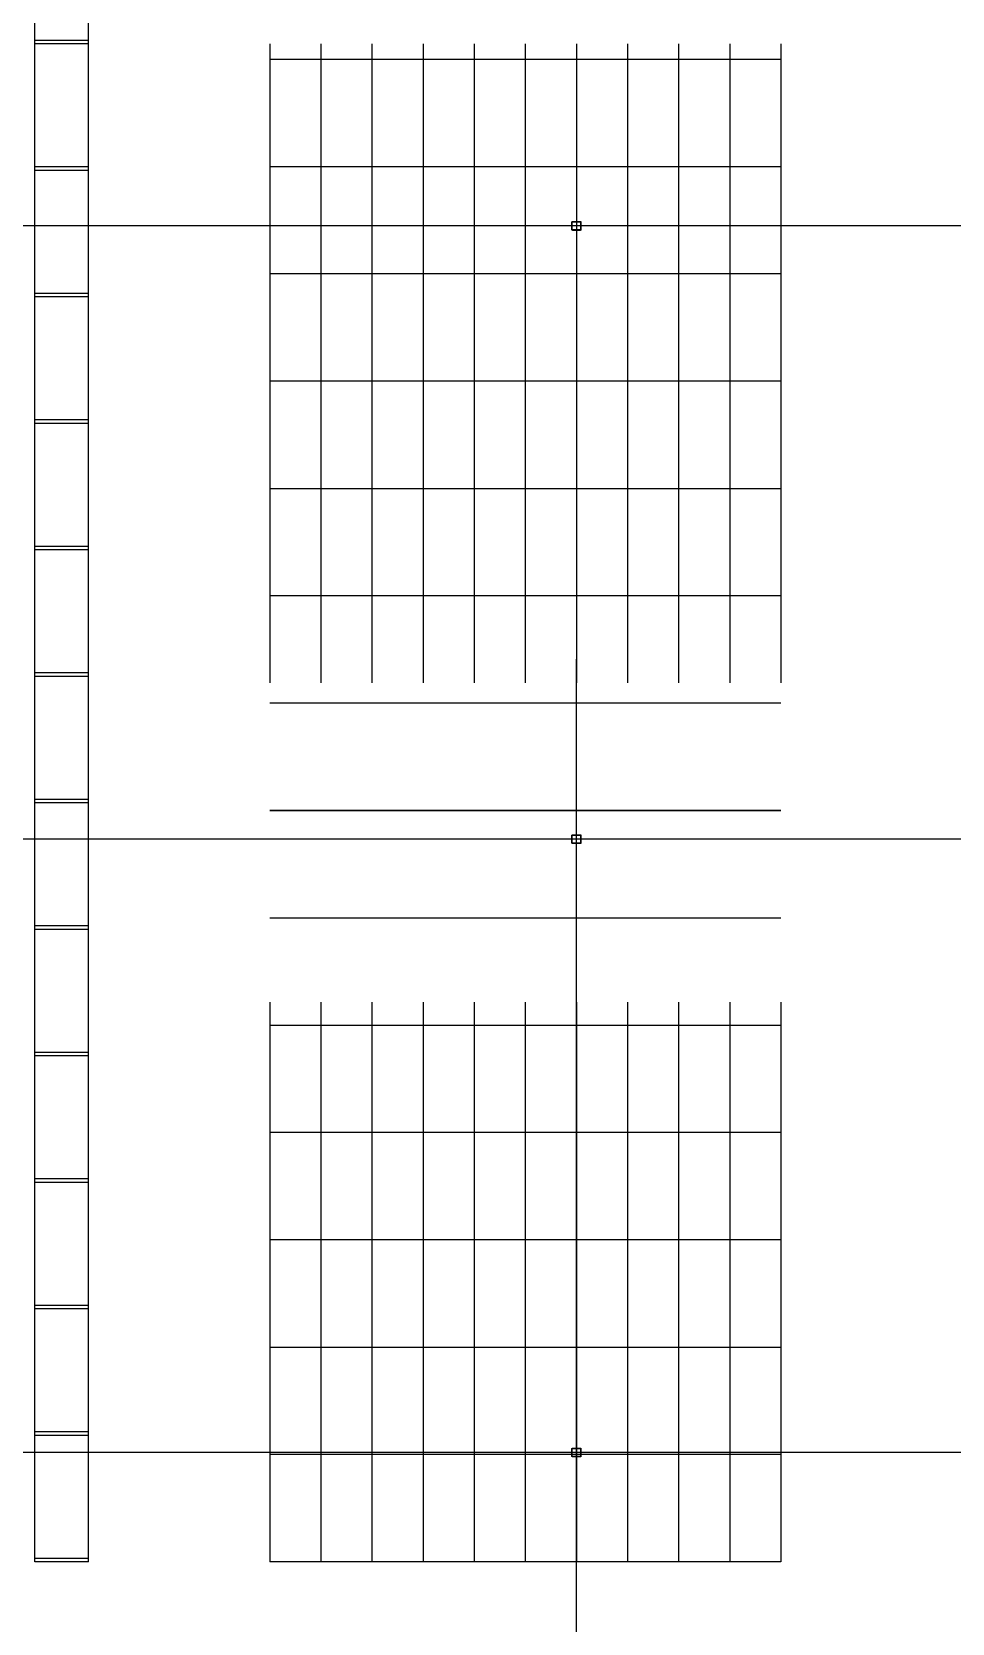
# Model space of a CAD drawing. Header units: millimetres. Extents: x 626570 to 643256, y 6233 to 11343.
# Drawn here: x 629262 to 629982, y 7873 to 9118 of the extents above; entities that cross this region are included whole.
import ezdxf

# ---------------------------------------------------------------- set-up
doc = ezdxf.new("R2010")
doc.units = ezdxf.units.MM
doc.header["$LTSCALE"] = 4000
doc.header["$MEASUREMENT"] = 0
doc.linetypes.add('DASHDOT', pattern=[1, 0.5, -0.25, 0, -0.25])
doc.linetypes.add('HIDDEN2', pattern=[0.1875, 0.125, -0.0625])
doc.layers.get('0').update_dxf_attribs({"linetype": 'CONTINUOUS'})
for name, color, linetype in [('MASTERFOUNDATION_1', 4, 'DASHDOT'), ('MASTERFOUNDATION_25', 7, 'CONTINUOUS'), ('RACK', 170, 'CONTINUOUS'), ('STRIPING', 4, 'CONTINUOUS')]:
    doc.layers.add(name, color=color, linetype=linetype)
doc.styles.get("Standard").update_dxf_attribs({"font": 'simplex.shx'})

# ---------------------------------------------------------------- blocks, each defined once
blk = doc.blocks.new('R96X42')
for p, q in [((0, 0), (0, 42)), ((0, 42), (3, 42)), ((3, 42), (3, 0)), ((3, 42), (99, 42)), ((3, 42), (3, 0)), ((99, 0), (99, 42)), ((99, 0), (99, 42)), ((99, 42), (102, 42)), ((102, 42), (102, 0)), ((0, 0), (3, 0)), ((3, 0), (99, 0)), ((99, 0), (102, 0))]:
    blk.add_line(p, q)
at = {"width": 0.9, "flags": 1}
blk.add_attdef('RACK_TYPE', (18.2, 8.9), '', height=2, dxfattribs=at)

msp = doc.modelspace()

# ---------------------------------------------------------------- linework, layer by layer
at = {"layer": 'MASTERFOUNDATION_1', "linetype": 'DASHDOT'}
for p, q in [((629687.8, 6627.5), (629687.8, 11123.2)), ((643023.9, 8966.6), (626796.6, 8966.6)), ((643023.9, 8486.6), (626795.2, 8486.6)), ((643023.9, 8006.6), (626795.2, 8006.6))]:
    msp.add_line(p, q, dxfattribs=at)
at = {"layer": 'MASTERFOUNDATION_25', "linetype": 'Continuous', "flags": 128}
for points in [[(629684.9, 8970.1), (629690.7, 8970.1), (629690.7, 8970.1), (629690.7, 8970.1), (629690.7, 8970.1), (629690.8, 8970.1), (629690.8, 8970.1), (629690.8, 8970.1), (629690.8, 8970.1), (629690.8, 8970.1), (629690.9, 8970.1), (629690.9, 8970.1), (629690.9, 8970.1), (629690.9, 8970.1), (629691, 8970), (629691, 8970), (629691, 8970), (629691, 8970), (629691, 8970), (629691, 8970), (629691.1, 8970), (629691.1, 8970), (629691.1, 8969.9), (629691.1, 8969.9), (629691.1, 8969.9), (629691.1, 8969.9), (629691.2, 8969.9), (629691.2, 8969.9), (629691.2, 8969.9), (629691.2, 8969.8), (629691.2, 8969.8), (629691.2, 8969.8), (629691.2, 8969.8), (629691.2, 8969.8), (629691.2, 8969.7), (629691.3, 8969.7), (629691.3, 8969.7), (629691.3, 8969.7), (629691.3, 8969.7), (629691.3, 8969.6), (629691.3, 8969.6), (629691.3, 8969.6), (629691.3, 8969.6), (629691.3, 8969.6), (629691.3, 8969.5), (629691.3, 8969.5), (629691.3, 8969.5), (629691.3, 8963.7), (629691.3, 8963.7), (629691.3, 8963.7), (629691.3, 8963.7), (629691.3, 8963.6), (629691.3, 8963.6), (629691.3, 8963.6), (629691.3, 8963.6), (629691.3, 8963.6), (629691.3, 8963.5), (629691.3, 8963.5), (629691.3, 8963.5), (629691.2, 8963.5), (629691.2, 8963.5), (629691.2, 8963.4), (629691.2, 8963.4), (629691.2, 8963.4), (629691.2, 8963.4), (629691.2, 8963.4), (629691.2, 8963.3), (629691.2, 8963.3), (629691.1, 8963.3), (629691.1, 8963.3), (629691.1, 8963.3), (629691.1, 8963.3), (629691.1, 8963.3), (629691.1, 8963.2), (629691, 8963.2), (629691, 8963.2), (629691, 8963.2), (629691, 8963.2), (629691, 8963.2), (629691, 8963.2), (629690.9, 8963.2), (629690.9, 8963.2), (629690.9, 8963.1), (629690.9, 8963.1), (629690.8, 8963.1), (629690.8, 8963.1), (629690.8, 8963.1), (629690.8, 8963.1), (629690.8, 8963.1), (629690.7, 8963.1), (629690.7, 8963.1), (629690.7, 8963.1), (629690.7, 8963.1), (629684.9, 8963.1), (629684.9, 8963.1), (629684.9, 8963.1), (629684.9, 8963.1), (629684.8, 8963.1), (629684.8, 8963.1), (629684.8, 8963.1), (629684.8, 8963.1), (629684.7, 8963.1), (629684.7, 8963.1), (629684.7, 8963.1), (629684.7, 8963.2), (629684.7, 8963.2), (629684.6, 8963.2), (629684.6, 8963.2), (629684.6, 8963.2), (629684.6, 8963.2), (629684.6, 8963.2), (629684.6, 8963.2), (629684.5, 8963.2), (629684.5, 8963.3), (629684.5, 8963.3), (629684.5, 8963.3), (629684.5, 8963.3), (629684.5, 8963.3), (629684.4, 8963.3), (629684.4, 8963.3), (629684.4, 8963.4), (629684.4, 8963.4), (629684.4, 8963.4), (629684.4, 8963.4), (629684.4, 8963.4), (629684.4, 8963.5), (629684.4, 8963.5), (629684.3, 8963.5), (629684.3, 8963.5), (629684.3, 8963.5), (629684.3, 8963.6), (629684.3, 8963.6), (629684.3, 8963.6), (629684.3, 8963.6), (629684.3, 8963.6), (629684.3, 8963.7), (629684.3, 8963.7), (629684.3, 8963.7), (629684.3, 8963.7), (629684.3, 8969.5), (629684.3, 8969.5), (629684.3, 8969.5), (629684.3, 8969.6), (629684.3, 8969.6), (629684.3, 8969.6), (629684.3, 8969.6), (629684.3, 8969.6), (629684.3, 8969.7), (629684.3, 8969.7), (629684.3, 8969.7), (629684.3, 8969.7), (629684.4, 8969.7), (629684.4, 8969.8), (629684.4, 8969.8), (629684.4, 8969.8), (629684.4, 8969.8), (629684.4, 8969.8), (629684.4, 8969.9), (629684.4, 8969.9), (629684.4, 8969.9), (629684.5, 8969.9), (629684.5, 8969.9), (629684.5, 8969.9), (629684.5, 8969.9), (629684.5, 8970), (629684.5, 8970), (629684.6, 8970), (629684.6, 8970), (629684.6, 8970), (629684.6, 8970), (629684.6, 8970), (629684.6, 8970), (629684.7, 8970.1), (629684.7, 8970.1), (629684.7, 8970.1), (629684.7, 8970.1), (629684.7, 8970.1), (629684.8, 8970.1), (629684.8, 8970.1), (629684.8, 8970.1), (629684.8, 8970.1), (629684.9, 8970.1), (629684.9, 8970.1), (629684.9, 8970.1), (629684.9, 8970.1)], [(629684.9, 8969.8), (629690.7, 8969.8), (629690.7, 8969.8), (629690.7, 8969.8), (629690.7, 8969.8), (629690.7, 8969.8), (629690.7, 8969.8), (629690.7, 8969.8), (629690.8, 8969.8), (629690.8, 8969.8), (629690.8, 8969.8), (629690.8, 8969.8), (629690.8, 8969.8), (629690.8, 8969.8), (629690.8, 8969.8), (629690.8, 8969.8), (629690.8, 8969.8), (629690.8, 8969.7), (629690.9, 8969.7), (629690.9, 8969.7), (629690.9, 8969.7), (629690.9, 8969.7), (629690.9, 8969.7), (629690.9, 8969.7), (629690.9, 8969.7), (629690.9, 8969.7), (629690.9, 8969.7), (629690.9, 8969.7), (629690.9, 8969.7), (629690.9, 8969.7), (629690.9, 8969.7), (629690.9, 8969.6), (629691, 8969.6), (629691, 8969.6), (629691, 8969.6), (629691, 8969.6), (629691, 8969.6), (629691, 8969.6), (629691, 8969.6), (629691, 8969.6), (629691, 8969.6), (629691, 8969.5), (629691, 8969.5), (629691, 8969.5), (629691, 8969.5), (629691, 8969.5), (629691, 8969.5), (629691, 8963.7), (629691, 8963.7), (629691, 8963.7), (629691, 8963.7), (629691, 8963.7), (629691, 8963.7), (629691, 8963.7), (629691, 8963.7), (629691, 8963.6), (629691, 8963.6), (629691, 8963.6), (629691, 8963.6), (629691, 8963.6), (629691, 8963.6), (629691, 8963.6), (629690.9, 8963.6), (629690.9, 8963.6), (629690.9, 8963.6), (629690.9, 8963.5), (629690.9, 8963.5), (629690.9, 8963.5), (629690.9, 8963.5), (629690.9, 8963.5), (629690.9, 8963.5), (629690.9, 8963.5), (629690.9, 8963.5), (629690.9, 8963.5), (629690.9, 8963.5), (629690.9, 8963.5), (629690.8, 8963.5), (629690.8, 8963.5), (629690.8, 8963.5), (629690.8, 8963.5), (629690.8, 8963.4), (629690.8, 8963.4), (629690.8, 8963.4), (629690.8, 8963.4), (629690.8, 8963.4), (629690.8, 8963.4), (629690.7, 8963.4), (629690.7, 8963.4), (629690.7, 8963.4), (629690.7, 8963.4), (629690.7, 8963.4), (629690.7, 8963.4), (629690.7, 8963.4), (629684.9, 8963.4), (629684.9, 8963.4), (629684.9, 8963.4), (629684.9, 8963.4), (629684.9, 8963.4), (629684.9, 8963.4), (629684.9, 8963.4), (629684.8, 8963.4), (629684.8, 8963.4), (629684.8, 8963.4), (629684.8, 8963.4), (629684.8, 8963.4), (629684.8, 8963.4), (629684.8, 8963.5), (629684.8, 8963.5), (629684.8, 8963.5), (629684.8, 8963.5), (629684.7, 8963.5), (629684.7, 8963.5), (629684.7, 8963.5), (629684.7, 8963.5), (629684.7, 8963.5), (629684.7, 8963.5), (629684.7, 8963.5), (629684.7, 8963.5), (629684.7, 8963.5), (629684.7, 8963.5), (629684.7, 8963.5), (629684.7, 8963.6), (629684.7, 8963.6), (629684.7, 8963.6), (629684.6, 8963.6), (629684.6, 8963.6), (629684.6, 8963.6), (629684.6, 8963.6), (629684.6, 8963.6), (629684.6, 8963.6), (629684.6, 8963.6), (629684.6, 8963.7), (629684.6, 8963.7), (629684.6, 8963.7), (629684.6, 8963.7), (629684.6, 8963.7), (629684.6, 8963.7), (629684.6, 8963.7), (629684.6, 8963.7), (629684.6, 8969.5), (629684.6, 8969.5), (629684.6, 8969.5), (629684.6, 8969.5), (629684.6, 8969.5), (629684.6, 8969.5), (629684.6, 8969.6), (629684.6, 8969.6), (629684.6, 8969.6), (629684.6, 8969.6), (629684.6, 8969.6), (629684.6, 8969.6), (629684.6, 8969.6), (629684.6, 8969.6), (629684.6, 8969.6), (629684.7, 8969.6), (629684.7, 8969.7), (629684.7, 8969.7), (629684.7, 8969.7), (629684.7, 8969.7), (629684.7, 8969.7), (629684.7, 8969.7), (629684.7, 8969.7), (629684.7, 8969.7), (629684.7, 8969.7), (629684.7, 8969.7), (629684.7, 8969.7), (629684.7, 8969.7), (629684.7, 8969.7), (629684.8, 8969.7), (629684.8, 8969.8), (629684.8, 8969.8), (629684.8, 8969.8), (629684.8, 8969.8), (629684.8, 8969.8), (629684.8, 8969.8), (629684.8, 8969.8), (629684.8, 8969.8), (629684.8, 8969.8), (629684.9, 8969.8), (629684.9, 8969.8), (629684.9, 8969.8), (629684.9, 8969.8), (629684.9, 8969.8), (629684.9, 8969.8), (629684.9, 8969.8)], [(629684.9, 8490.1), (629690.7, 8490.1), (629690.7, 8490.1), (629690.7, 8490.1), (629690.7, 8490.1), (629690.8, 8490.1), (629690.8, 8490.1), (629690.8, 8490.1), (629690.8, 8490.1), (629690.8, 8490.1), (629690.9, 8490.1), (629690.9, 8490.1), (629690.9, 8490.1), (629690.9, 8490.1), (629691, 8490), (629691, 8490), (629691, 8490), (629691, 8490), (629691, 8490), (629691, 8490), (629691.1, 8490), (629691.1, 8490), (629691.1, 8489.9), (629691.1, 8489.9), (629691.1, 8489.9), (629691.1, 8489.9), (629691.2, 8489.9), (629691.2, 8489.9), (629691.2, 8489.9), (629691.2, 8489.8), (629691.2, 8489.8), (629691.2, 8489.8), (629691.2, 8489.8), (629691.2, 8489.8), (629691.2, 8489.7), (629691.3, 8489.7), (629691.3, 8489.7), (629691.3, 8489.7), (629691.3, 8489.7), (629691.3, 8489.6), (629691.3, 8489.6), (629691.3, 8489.6), (629691.3, 8489.6), (629691.3, 8489.6), (629691.3, 8489.5), (629691.3, 8489.5), (629691.3, 8489.5), (629691.3, 8483.7), (629691.3, 8483.7), (629691.3, 8483.7), (629691.3, 8483.7), (629691.3, 8483.6), (629691.3, 8483.6), (629691.3, 8483.6), (629691.3, 8483.6), (629691.3, 8483.6), (629691.3, 8483.5), (629691.3, 8483.5), (629691.3, 8483.5), (629691.2, 8483.5), (629691.2, 8483.5), (629691.2, 8483.4), (629691.2, 8483.4), (629691.2, 8483.4), (629691.2, 8483.4), (629691.2, 8483.4), (629691.2, 8483.3), (629691.2, 8483.3), (629691.1, 8483.3), (629691.1, 8483.3), (629691.1, 8483.3), (629691.1, 8483.3), (629691.1, 8483.3), (629691.1, 8483.2), (629691, 8483.2), (629691, 8483.2), (629691, 8483.2), (629691, 8483.2), (629691, 8483.2), (629691, 8483.2), (629690.9, 8483.2), (629690.9, 8483.2), (629690.9, 8483.1), (629690.9, 8483.1), (629690.8, 8483.1), (629690.8, 8483.1), (629690.8, 8483.1), (629690.8, 8483.1), (629690.8, 8483.1), (629690.7, 8483.1), (629690.7, 8483.1), (629690.7, 8483.1), (629690.7, 8483.1), (629684.9, 8483.1), (629684.9, 8483.1), (629684.9, 8483.1), (629684.9, 8483.1), (629684.8, 8483.1), (629684.8, 8483.1), (629684.8, 8483.1), (629684.8, 8483.1), (629684.7, 8483.1), (629684.7, 8483.1), (629684.7, 8483.1), (629684.7, 8483.2), (629684.7, 8483.2), (629684.6, 8483.2), (629684.6, 8483.2), (629684.6, 8483.2), (629684.6, 8483.2), (629684.6, 8483.2), (629684.6, 8483.2), (629684.5, 8483.2), (629684.5, 8483.3), (629684.5, 8483.3), (629684.5, 8483.3), (629684.5, 8483.3), (629684.5, 8483.3), (629684.4, 8483.3), (629684.4, 8483.3), (629684.4, 8483.4), (629684.4, 8483.4), (629684.4, 8483.4), (629684.4, 8483.4), (629684.4, 8483.4), (629684.4, 8483.5), (629684.4, 8483.5), (629684.3, 8483.5), (629684.3, 8483.5), (629684.3, 8483.5), (629684.3, 8483.6), (629684.3, 8483.6), (629684.3, 8483.6), (629684.3, 8483.6), (629684.3, 8483.6), (629684.3, 8483.7), (629684.3, 8483.7), (629684.3, 8483.7), (629684.3, 8483.7), (629684.3, 8489.5), (629684.3, 8489.5), (629684.3, 8489.5), (629684.3, 8489.6), (629684.3, 8489.6), (629684.3, 8489.6), (629684.3, 8489.6), (629684.3, 8489.6), (629684.3, 8489.7), (629684.3, 8489.7), (629684.3, 8489.7), (629684.3, 8489.7), (629684.4, 8489.7), (629684.4, 8489.8), (629684.4, 8489.8), (629684.4, 8489.8), (629684.4, 8489.8), (629684.4, 8489.8), (629684.4, 8489.9), (629684.4, 8489.9), (629684.4, 8489.9), (629684.5, 8489.9), (629684.5, 8489.9), (629684.5, 8489.9), (629684.5, 8489.9), (629684.5, 8490), (629684.5, 8490), (629684.6, 8490), (629684.6, 8490), (629684.6, 8490), (629684.6, 8490), (629684.6, 8490), (629684.6, 8490), (629684.7, 8490.1), (629684.7, 8490.1), (629684.7, 8490.1), (629684.7, 8490.1), (629684.7, 8490.1), (629684.8, 8490.1), (629684.8, 8490.1), (629684.8, 8490.1), (629684.8, 8490.1), (629684.9, 8490.1), (629684.9, 8490.1), (629684.9, 8490.1), (629684.9, 8490.1)], [(629684.9, 8489.8), (629690.7, 8489.8), (629690.7, 8489.8), (629690.7, 8489.8), (629690.7, 8489.8), (629690.7, 8489.8), (629690.7, 8489.8), (629690.7, 8489.8), (629690.8, 8489.8), (629690.8, 8489.8), (629690.8, 8489.8), (629690.8, 8489.8), (629690.8, 8489.8), (629690.8, 8489.8), (629690.8, 8489.8), (629690.8, 8489.8), (629690.8, 8489.8), (629690.8, 8489.7), (629690.9, 8489.7), (629690.9, 8489.7), (629690.9, 8489.7), (629690.9, 8489.7), (629690.9, 8489.7), (629690.9, 8489.7), (629690.9, 8489.7), (629690.9, 8489.7), (629690.9, 8489.7), (629690.9, 8489.7), (629690.9, 8489.7), (629690.9, 8489.7), (629690.9, 8489.7), (629690.9, 8489.6), (629691, 8489.6), (629691, 8489.6), (629691, 8489.6), (629691, 8489.6), (629691, 8489.6), (629691, 8489.6), (629691, 8489.6), (629691, 8489.6), (629691, 8489.6), (629691, 8489.5), (629691, 8489.5), (629691, 8489.5), (629691, 8489.5), (629691, 8489.5), (629691, 8489.5), (629691, 8483.7), (629691, 8483.7), (629691, 8483.7), (629691, 8483.7), (629691, 8483.7), (629691, 8483.7), (629691, 8483.7), (629691, 8483.7), (629691, 8483.6), (629691, 8483.6), (629691, 8483.6), (629691, 8483.6), (629691, 8483.6), (629691, 8483.6), (629691, 8483.6), (629690.9, 8483.6), (629690.9, 8483.6), (629690.9, 8483.6), (629690.9, 8483.5), (629690.9, 8483.5), (629690.9, 8483.5), (629690.9, 8483.5), (629690.9, 8483.5), (629690.9, 8483.5), (629690.9, 8483.5), (629690.9, 8483.5), (629690.9, 8483.5), (629690.9, 8483.5), (629690.9, 8483.5), (629690.8, 8483.5), (629690.8, 8483.5), (629690.8, 8483.5), (629690.8, 8483.5), (629690.8, 8483.4), (629690.8, 8483.4), (629690.8, 8483.4), (629690.8, 8483.4), (629690.8, 8483.4), (629690.8, 8483.4), (629690.7, 8483.4), (629690.7, 8483.4), (629690.7, 8483.4), (629690.7, 8483.4), (629690.7, 8483.4), (629690.7, 8483.4), (629690.7, 8483.4), (629684.9, 8483.4), (629684.9, 8483.4), (629684.9, 8483.4), (629684.9, 8483.4), (629684.9, 8483.4), (629684.9, 8483.4), (629684.9, 8483.4), (629684.8, 8483.4), (629684.8, 8483.4), (629684.8, 8483.4), (629684.8, 8483.4), (629684.8, 8483.4), (629684.8, 8483.4), (629684.8, 8483.5), (629684.8, 8483.5), (629684.8, 8483.5), (629684.8, 8483.5), (629684.7, 8483.5), (629684.7, 8483.5), (629684.7, 8483.5), (629684.7, 8483.5), (629684.7, 8483.5), (629684.7, 8483.5), (629684.7, 8483.5), (629684.7, 8483.5), (629684.7, 8483.5), (629684.7, 8483.5), (629684.7, 8483.5), (629684.7, 8483.6), (629684.7, 8483.6), (629684.7, 8483.6), (629684.6, 8483.6), (629684.6, 8483.6), (629684.6, 8483.6), (629684.6, 8483.6), (629684.6, 8483.6), (629684.6, 8483.6), (629684.6, 8483.6), (629684.6, 8483.7), (629684.6, 8483.7), (629684.6, 8483.7), (629684.6, 8483.7), (629684.6, 8483.7), (629684.6, 8483.7), (629684.6, 8483.7), (629684.6, 8483.7), (629684.6, 8489.5), (629684.6, 8489.5), (629684.6, 8489.5), (629684.6, 8489.5), (629684.6, 8489.5), (629684.6, 8489.5), (629684.6, 8489.6), (629684.6, 8489.6), (629684.6, 8489.6), (629684.6, 8489.6), (629684.6, 8489.6), (629684.6, 8489.6), (629684.6, 8489.6), (629684.6, 8489.6), (629684.6, 8489.6), (629684.7, 8489.6), (629684.7, 8489.7), (629684.7, 8489.7), (629684.7, 8489.7), (629684.7, 8489.7), (629684.7, 8489.7), (629684.7, 8489.7), (629684.7, 8489.7), (629684.7, 8489.7), (629684.7, 8489.7), (629684.7, 8489.7), (629684.7, 8489.7), (629684.7, 8489.7), (629684.7, 8489.7), (629684.8, 8489.7), (629684.8, 8489.8), (629684.8, 8489.8), (629684.8, 8489.8), (629684.8, 8489.8), (629684.8, 8489.8), (629684.8, 8489.8), (629684.8, 8489.8), (629684.8, 8489.8), (629684.8, 8489.8), (629684.9, 8489.8), (629684.9, 8489.8), (629684.9, 8489.8), (629684.9, 8489.8), (629684.9, 8489.8), (629684.9, 8489.8), (629684.9, 8489.8)], [(629684.9, 8010.1), (629690.7, 8010.1), (629690.7, 8010.1), (629690.7, 8010.1), (629690.7, 8010.1), (629690.8, 8010.1), (629690.8, 8010.1), (629690.8, 8010.1), (629690.8, 8010.1), (629690.8, 8010.1), (629690.9, 8010.1), (629690.9, 8010.1), (629690.9, 8010.1), (629690.9, 8010.1), (629691, 8010), (629691, 8010), (629691, 8010), (629691, 8010), (629691, 8010), (629691, 8010), (629691.1, 8010), (629691.1, 8010), (629691.1, 8009.9), (629691.1, 8009.9), (629691.1, 8009.9), (629691.1, 8009.9), (629691.2, 8009.9), (629691.2, 8009.9), (629691.2, 8009.9), (629691.2, 8009.8), (629691.2, 8009.8), (629691.2, 8009.8), (629691.2, 8009.8), (629691.2, 8009.8), (629691.2, 8009.7), (629691.3, 8009.7), (629691.3, 8009.7), (629691.3, 8009.7), (629691.3, 8009.7), (629691.3, 8009.6), (629691.3, 8009.6), (629691.3, 8009.6), (629691.3, 8009.6), (629691.3, 8009.6), (629691.3, 8009.5), (629691.3, 8009.5), (629691.3, 8009.5), (629691.3, 8003.7), (629691.3, 8003.7), (629691.3, 8003.7), (629691.3, 8003.7), (629691.3, 8003.6), (629691.3, 8003.6), (629691.3, 8003.6), (629691.3, 8003.6), (629691.3, 8003.6), (629691.3, 8003.5), (629691.3, 8003.5), (629691.3, 8003.5), (629691.2, 8003.5), (629691.2, 8003.5), (629691.2, 8003.4), (629691.2, 8003.4), (629691.2, 8003.4), (629691.2, 8003.4), (629691.2, 8003.4), (629691.2, 8003.3), (629691.2, 8003.3), (629691.1, 8003.3), (629691.1, 8003.3), (629691.1, 8003.3), (629691.1, 8003.3), (629691.1, 8003.3), (629691.1, 8003.2), (629691, 8003.2), (629691, 8003.2), (629691, 8003.2), (629691, 8003.2), (629691, 8003.2), (629691, 8003.2), (629690.9, 8003.2), (629690.9, 8003.2), (629690.9, 8003.1), (629690.9, 8003.1), (629690.8, 8003.1), (629690.8, 8003.1), (629690.8, 8003.1), (629690.8, 8003.1), (629690.8, 8003.1), (629690.7, 8003.1), (629690.7, 8003.1), (629690.7, 8003.1), (629690.7, 8003.1), (629684.9, 8003.1), (629684.9, 8003.1), (629684.9, 8003.1), (629684.9, 8003.1), (629684.8, 8003.1), (629684.8, 8003.1), (629684.8, 8003.1), (629684.8, 8003.1), (629684.7, 8003.1), (629684.7, 8003.1), (629684.7, 8003.1), (629684.7, 8003.2), (629684.7, 8003.2), (629684.6, 8003.2), (629684.6, 8003.2), (629684.6, 8003.2), (629684.6, 8003.2), (629684.6, 8003.2), (629684.6, 8003.2), (629684.5, 8003.2), (629684.5, 8003.3), (629684.5, 8003.3), (629684.5, 8003.3), (629684.5, 8003.3), (629684.5, 8003.3), (629684.4, 8003.3), (629684.4, 8003.3), (629684.4, 8003.4), (629684.4, 8003.4), (629684.4, 8003.4), (629684.4, 8003.4), (629684.4, 8003.4), (629684.4, 8003.5), (629684.4, 8003.5), (629684.3, 8003.5), (629684.3, 8003.5), (629684.3, 8003.5), (629684.3, 8003.6), (629684.3, 8003.6), (629684.3, 8003.6), (629684.3, 8003.6), (629684.3, 8003.6), (629684.3, 8003.7), (629684.3, 8003.7), (629684.3, 8003.7), (629684.3, 8003.7), (629684.3, 8009.5), (629684.3, 8009.5), (629684.3, 8009.5), (629684.3, 8009.6), (629684.3, 8009.6), (629684.3, 8009.6), (629684.3, 8009.6), (629684.3, 8009.6), (629684.3, 8009.7), (629684.3, 8009.7), (629684.3, 8009.7), (629684.3, 8009.7), (629684.4, 8009.7), (629684.4, 8009.8), (629684.4, 8009.8), (629684.4, 8009.8), (629684.4, 8009.8), (629684.4, 8009.8), (629684.4, 8009.9), (629684.4, 8009.9), (629684.4, 8009.9), (629684.5, 8009.9), (629684.5, 8009.9), (629684.5, 8009.9), (629684.5, 8009.9), (629684.5, 8010), (629684.5, 8010), (629684.6, 8010), (629684.6, 8010), (629684.6, 8010), (629684.6, 8010), (629684.6, 8010), (629684.6, 8010), (629684.7, 8010.1), (629684.7, 8010.1), (629684.7, 8010.1), (629684.7, 8010.1), (629684.7, 8010.1), (629684.8, 8010.1), (629684.8, 8010.1), (629684.8, 8010.1), (629684.8, 8010.1), (629684.9, 8010.1), (629684.9, 8010.1), (629684.9, 8010.1), (629684.9, 8010.1)], [(629684.9, 8009.8), (629690.7, 8009.8), (629690.7, 8009.8), (629690.7, 8009.8), (629690.7, 8009.8), (629690.7, 8009.8), (629690.7, 8009.8), (629690.7, 8009.8), (629690.8, 8009.8), (629690.8, 8009.8), (629690.8, 8009.8), (629690.8, 8009.8), (629690.8, 8009.8), (629690.8, 8009.8), (629690.8, 8009.8), (629690.8, 8009.8), (629690.8, 8009.8), (629690.8, 8009.7), (629690.9, 8009.7), (629690.9, 8009.7), (629690.9, 8009.7), (629690.9, 8009.7), (629690.9, 8009.7), (629690.9, 8009.7), (629690.9, 8009.7), (629690.9, 8009.7), (629690.9, 8009.7), (629690.9, 8009.7), (629690.9, 8009.7), (629690.9, 8009.7), (629690.9, 8009.7), (629690.9, 8009.6), (629691, 8009.6), (629691, 8009.6), (629691, 8009.6), (629691, 8009.6), (629691, 8009.6), (629691, 8009.6), (629691, 8009.6), (629691, 8009.6), (629691, 8009.6), (629691, 8009.5), (629691, 8009.5), (629691, 8009.5), (629691, 8009.5), (629691, 8009.5), (629691, 8009.5), (629691, 8003.7), (629691, 8003.7), (629691, 8003.7), (629691, 8003.7), (629691, 8003.7), (629691, 8003.7), (629691, 8003.7), (629691, 8003.7), (629691, 8003.6), (629691, 8003.6), (629691, 8003.6), (629691, 8003.6), (629691, 8003.6), (629691, 8003.6), (629691, 8003.6), (629690.9, 8003.6), (629690.9, 8003.6), (629690.9, 8003.6), (629690.9, 8003.5), (629690.9, 8003.5), (629690.9, 8003.5), (629690.9, 8003.5), (629690.9, 8003.5), (629690.9, 8003.5), (629690.9, 8003.5), (629690.9, 8003.5), (629690.9, 8003.5), (629690.9, 8003.5), (629690.9, 8003.5), (629690.8, 8003.5), (629690.8, 8003.5), (629690.8, 8003.5), (629690.8, 8003.5), (629690.8, 8003.4), (629690.8, 8003.4), (629690.8, 8003.4), (629690.8, 8003.4), (629690.8, 8003.4), (629690.8, 8003.4), (629690.7, 8003.4), (629690.7, 8003.4), (629690.7, 8003.4), (629690.7, 8003.4), (629690.7, 8003.4), (629690.7, 8003.4), (629690.7, 8003.4), (629684.9, 8003.4), (629684.9, 8003.4), (629684.9, 8003.4), (629684.9, 8003.4), (629684.9, 8003.4), (629684.9, 8003.4), (629684.9, 8003.4), (629684.8, 8003.4), (629684.8, 8003.4), (629684.8, 8003.4), (629684.8, 8003.4), (629684.8, 8003.4), (629684.8, 8003.4), (629684.8, 8003.5), (629684.8, 8003.5), (629684.8, 8003.5), (629684.8, 8003.5), (629684.7, 8003.5), (629684.7, 8003.5), (629684.7, 8003.5), (629684.7, 8003.5), (629684.7, 8003.5), (629684.7, 8003.5), (629684.7, 8003.5), (629684.7, 8003.5), (629684.7, 8003.5), (629684.7, 8003.5), (629684.7, 8003.5), (629684.7, 8003.6), (629684.7, 8003.6), (629684.7, 8003.6), (629684.6, 8003.6), (629684.6, 8003.6), (629684.6, 8003.6), (629684.6, 8003.6), (629684.6, 8003.6), (629684.6, 8003.6), (629684.6, 8003.6), (629684.6, 8003.7), (629684.6, 8003.7), (629684.6, 8003.7), (629684.6, 8003.7), (629684.6, 8003.7), (629684.6, 8003.7), (629684.6, 8003.7), (629684.6, 8003.7), (629684.6, 8009.5), (629684.6, 8009.5), (629684.6, 8009.5), (629684.6, 8009.5), (629684.6, 8009.5), (629684.6, 8009.5), (629684.6, 8009.6), (629684.6, 8009.6), (629684.6, 8009.6), (629684.6, 8009.6), (629684.6, 8009.6), (629684.6, 8009.6), (629684.6, 8009.6), (629684.6, 8009.6), (629684.6, 8009.6), (629684.7, 8009.6), (629684.7, 8009.7), (629684.7, 8009.7), (629684.7, 8009.7), (629684.7, 8009.7), (629684.7, 8009.7), (629684.7, 8009.7), (629684.7, 8009.7), (629684.7, 8009.7), (629684.7, 8009.7), (629684.7, 8009.7), (629684.7, 8009.7), (629684.7, 8009.7), (629684.7, 8009.7), (629684.8, 8009.7), (629684.8, 8009.8), (629684.8, 8009.8), (629684.8, 8009.8), (629684.8, 8009.8), (629684.8, 8009.8), (629684.8, 8009.8), (629684.8, 8009.8), (629684.8, 8009.8), (629684.8, 8009.8), (629684.9, 8009.8), (629684.9, 8009.8), (629684.9, 8009.8), (629684.9, 8009.8), (629684.9, 8009.8), (629684.9, 8009.8), (629684.9, 8009.8)]]:
    msp.add_lwpolyline(points, close=True, dxfattribs=at)
at = {"layer": 'STRIPING', "linetype": 'HIDDEN2'}
for p, q in [((629447.8, 10609), (629447.8, 7921)), ((629487.8, 10609), (629487.8, 7921)), ((629527.8, 10609), (629527.8, 7921)), ((629567.8, 10609), (629567.8, 7921)), ((629607.8, 10609), (629607.8, 7921)), ((629647.8, 10609), (629647.8, 7921)), ((629687.8, 10609), (629687.8, 7921)), ((629727.8, 10609), (629727.8, 7921)), ((629767.8, 10609), (629767.8, 7921)), ((629807.8, 10609), (629807.8, 7921)), ((629847.8, 10609), (629847.8, 7921))]:
    msp.add_line(p, q, dxfattribs=at)
at = {"layer": 'STRIPING'}
for p, q in [((629447.8, 9097), (629847.8, 9097)), ((629447.8, 9013), (629847.8, 9013)), ((629847.8, 8929), (629447.8, 8929)), ((629847.8, 8845), (629447.8, 8845)), ((629447.8, 8761), (629847.8, 8761)), ((629847.8, 8677), (629447.8, 8677)), ((629847.8, 8593), (629447.8, 8593)), ((629847.8, 8509), (629447.8, 8509)), ((629447.8, 8509), (629847.8, 8509)), ((629447.8, 8425), (629847.8, 8425)), ((629447.8, 8341), (629847.8, 8341)), ((629847.8, 8257), (629447.8, 8257)), ((629847.8, 8173), (629447.8, 8173)), ((629447.8, 8089), (629847.8, 8089)), ((629847.8, 8005), (629447.8, 8005)), ((629847.8, 7921), (629447.8, 7921))]:
    msp.add_line(p, q, dxfattribs=at)

# ---------------------------------------------------------------- block references
at = {"layer": 'RACK', "rotation": 90}
for p in [(629305.8, 9109), (629305.8, 9010), (629305.8, 8911), (629305.8, 8812), (629305.8, 8713), (629305.8, 8614), (629305.8, 8515), (629305.8, 8416), (629305.8, 8317), (629305.8, 8218), (629305.8, 8119), (629305.8, 8020), (629305.8, 7921)]:
    msp.add_blockref('R96X42', p, dxfattribs=at)

doc.saveas('drawing.dxf')
